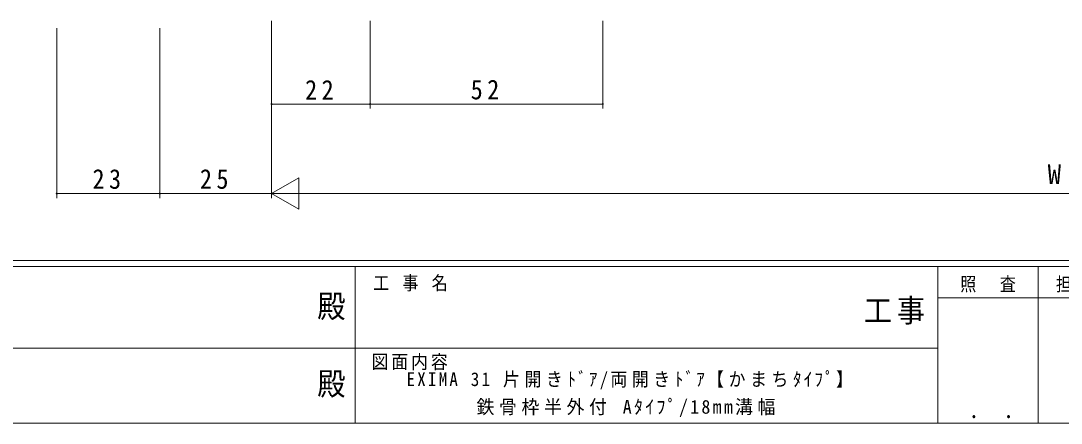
# Model space of a CAD drawing. Units: millimetres on the paper. Extents: x -397 to 397, y -282 to 282.
# Drawn here: x -83.6 to 148.8, y -282.1 to -192.1 of the extents above; entities that cross this region are included whole.
import ezdxf
from ezdxf.enums import TextEntityAlignment as Align

# ---------------------------------------------------------------- set-up
doc = ezdxf.new("R2010")
doc.units = ezdxf.units.MM
doc.layers.add('0-1_YKK_ZWAK', color=7, linetype='Continuous', lineweight=18)
doc.layers.add('0-3_YKK_D', color=6, linetype='Continuous', lineweight=18)
doc.layers.add('0-2_USER1', color=7, linetype='Continuous')
doc.styles.add('ＭＳ ゴシック', font='')
doc.styles.get('ＭＳ ゴシック').set_extended_font_data('MS Gothic')

msp = doc.modelspace()

# ---------------------------------------------------------------- linework, layer by layer
at = {"layer": '0-1_YKK_ZWAK'}
for p, q in [((376.092, -245.688), (-393.908, -245.688)), ((338.292, -247.088), (-393.908, -247.088)), ((-8.908, -247.088), (-8.908, -282.088)), ((121.292, -247.088), (121.292, -282.088)), ((143.692, -247.088), (143.692, -282.088)), ((189.476, -254.087), (121.292, -254.087)), ((-136.308, -265.287), (-7.508, -265.287)), ((-7.508, -265.287), (121.292, -265.287)), ((-393.908, -282.088), (338.292, -282.088))]:
    msp.add_line(p, q, dxfattribs=at)
at = {"layer": '0-3_YKK_D'}
for p, q in [((-27.599, -192.13), (-27.599, -231.76)), ((-27.599, -192.13), (-27.599, -211.76)), ((-5.599, -192.13), (-5.599, -211.76)), ((-5.599, -192.13), (-5.599, -211.76)), ((46.401, -192.13), (46.401, -211.76)), ((-75.599, -193.76), (-75.599, -231.76)), ((-52.599, -193.76), (-52.599, -231.76)), ((-52.597, -193.76), (-52.597, -231.76)), ((-27.599, -193.76), (-27.599, -231.76)), ((-5.599, -210.76), (-27.599, -210.76)), ((46.401, -210.76), (-5.599, -210.76)), ((-27.599, -230.76), (-21.537, -227.26)), ((-21.537, -234.26), (-21.537, -227.26)), ((-52.597, -230.76), (-75.599, -230.76)), ((-27.599, -230.76), (-52.599, -230.76)), ((-27.599, -230.76), (-15.475, -230.76)), ((-27.599, -230.76), (-21.537, -234.26)), ((-20.599, -230.76), (315.401, -230.76))]:
    msp.add_line(p, q, dxfattribs=at)
for centre, start, end in [((-27.599, -210.76), 0, 180), ((-27.599, -210.76), 180, 0), ((-5.599, -210.76), 0, 180), ((-5.599, -210.76), 0, 180), ((-5.599, -210.76), 180, 0), ((-5.599, -210.76), 180, 0), ((46.401, -210.76), 0, 180), ((46.401, -210.76), 180, 0), ((-75.599, -230.76), 0, 180), ((-75.599, -230.76), 180, 0), ((-52.599, -230.76), 0, 180), ((-52.599, -230.76), 180, 0), ((-52.597, -230.76), 0, 180), ((-52.597, -230.76), 180, 0)]:
    msp.add_arc(centre, 0.106, start, end, dxfattribs=at)

# ---------------------------------------------------------------- texts
at = {"layer": '0-1_YKK_ZWAK', "style": 'ＭＳ ゴシック', "width": 0.9}
for p in [(-17.39, -260.044), (-17.39, -277.365)]:
    msp.add_text('殿', height=5.132, dxfattribs=at).set_placement(p, align=Align.BOTTOM_LEFT)
at = {"layer": '0-1_YKK_ZWAK', "attachment_point": 7, "style": 'ＭＳ ゴシック'}
for s, insert, char_height in [('\\T1.22;\\W0.85;工\\~事\\~名', (-4.896, -252.62), 3.079), ('\\T1.24;\\W0.85;照\\~\\~査', (126.281, -252.868), 3.079), ('\\T1.24;\\W0.85;担\\~\\~当', (147.646, -252.868), 3.079), ('\\T1.17;\\W0.9;工事', (104.723, -260.044), 5.132), ('\\T1.17;\\W0.9;図面内容', (-5.291, -270.236), 3.079), ('\\T1.24;\\W0.85;\\~．\\~．', (125.747, -281.034), 3.592)]:
    msp.add_mtext(s, dxfattribs=dict(at, insert=insert, char_height=char_height))
at = {"layer": '0-2_USER1', "char_height": 3.079, "attachment_point": 7, "style": 'ＭＳ ゴシック'}
for s, insert in [('\\T1.27;\\W0.9;EXIMA\\~31\\~片開きﾄﾞｱ/両開きﾄﾞｱ【かまちﾀｲﾌﾟ】', (2.549, -274.537)), ('\\T1.26;\\W0.95;鉄骨枠半外付\\~Aﾀｲﾌﾟ/18mm溝幅', (18.189, -280.712))]:
    msp.add_mtext(s, dxfattribs=dict(at, insert=insert))
at = {"layer": '0-3_YKK_D', "color": 7, "style": 'ＭＳ ゴシック'}
msp.add_text('W', height=4.399, dxfattribs=at).set_placement((145.801, -229.96), align=Align.BOTTOM_LEFT)
at = {"layer": '0-3_YKK_D', "color": 7, "char_height": 4.399, "attachment_point": 7, "style": 'ＭＳ ゴシック'}
for s, insert in [('\\T1.37;\\W0.9;22', (-20.119, -209.76)), ('\\T1.37;\\W0.9;52', (16.881, -209.76)), ('\\T1.37;\\W0.9;23', (-67.618, -229.76)), ('\\T1.37;\\W0.9;25', (-43.619, -229.76))]:
    msp.add_mtext(s, dxfattribs=dict(at, insert=insert))

doc.saveas('drawing.dxf')
